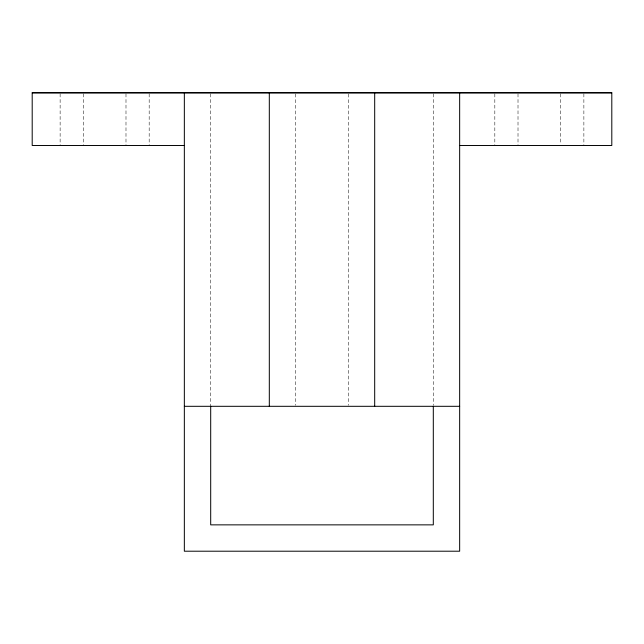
<?xml version="1.0" encoding="UTF-8"?>
<svg xmlns="http://www.w3.org/2000/svg" width="644" height="644" viewBox="0 0 644 644"><rect width="100%" height="100%" fill="white"/><g stroke="black" fill="none" stroke-linecap="round" stroke-linejoin="round"><path stroke-width="0.48" stroke-dasharray="3.22 2.42" d="M583.875 93.791L583.875 145.488M560.691 93.791L560.691 144.489M518.009 93.791L518.009 145.488M494.825 93.791L494.825 145.488M433.307 93.799L433.307 405.301M348.348 93.927L348.348 405.301M295.652 93.927L295.652 405.301M210.693 93.799L210.693 406.308M149.175 93.791L149.175 145.488M125.991 93.791L125.991 145.488M83.309 93.791L83.309 145.488M60.125 93.791L60.125 145.488"/><path stroke-width="0.97" d="M184.345 145.488L32.2 145.488L32.2 92.792L611.8 92.792L611.8 145.488L459.655 145.488M32.2 92.792L611.8 92.792M184.345 406.308L459.655 406.308M459.655 92.921L459.655 551.208L184.345 551.208L184.345 92.921M433.307 406.292L433.307 524.86L210.693 524.86L210.693 406.292M374.687 92.921L374.687 406.308M269.313 92.921L269.313 406.308"/></g></svg>
